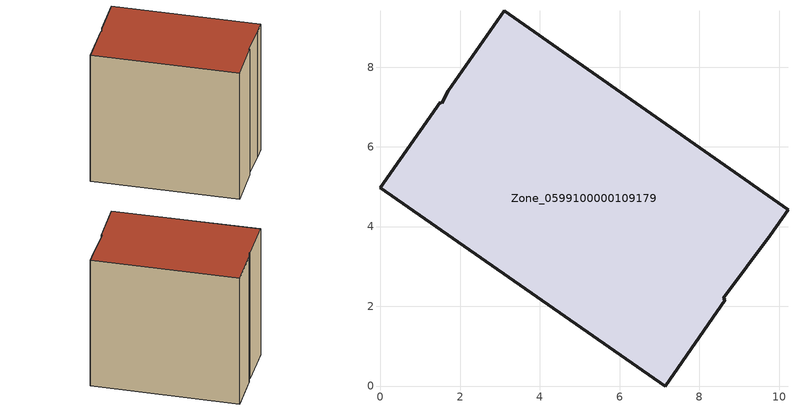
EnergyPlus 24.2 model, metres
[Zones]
Zone_0599100000109179
 floor ground (C_G): 8.59,2.2 8.65,2.16 7.14,0 0,4.98 1.5,7.12 1.54,7.1 1.7,7.41 3.1,9.41 10.22,4.42 9.78,3.78 z0
 wall outside (C_F): 1.5,7.12 0,4.98 7.14,0 8.65,2.16 8.59,2.2 9.78,3.78 10.22,4.42 3.1,9.41 1.7,7.41 1.54,7.1 1.5,7.12 z0:8.45
 roof outside (C_R): 8.65,2.16 8.59,2.2 9.78,3.78 10.22,4.42 3.1,9.41 1.7,7.41 1.54,7.1 1.5,7.12 0,4.98 7.14,0 z8.45
[BUILDING]
Pand.0599100000109179: North Axis=0; Terrain=City; Loads Convergence Tolerance Value=0.04; Temperature Convergence Tolerance Value=0.4; Solar Distribution=FullExterior; Maximum Number of Warmup Days=25; Minimum Number of Warmup Days=1
[Site:Location]
Rotterdam.The.Hague.AP_ZH_NLD Design_Conditions: Latitude=51.96; Longitude=4.45; Time Zone=1; Elevation=-4.5
[SITE:GROUNDTEMPERATURE:BUILDINGSURFACE]
18, 18, 18, 18, 18, 18, 18, 18, 18, 18, 18, 18
[MATERIAL] Thermal Absorptance=0.9; Solar Absorptance=0.7; Visible Absorptance=0.7
Name | Roughness | Thickness | Conductivity | Density | Specific Heat
G.TI.1975-1991 | MediumSmooth | 0.15 | 0.288461 | 540 | 1210
F.TI.1975-1991 | Rough | 0.3 | 0.230769 | 1920 | 840
R.TI.1975-1991 | MediumRough | 0.2 | 0.153846 | 1500 | 1000
[CONSTRUCTION]
C_G: G.TI.1975-1991
C_F: F.TI.1975-1991
C_R: R.TI.1975-1991
[ZONE]
Zone_0599100000109179: Type=1; Multiplier=1; Ceiling Height=Autocalculate; Volume=Autocalculate; Floor Area=autocalculate; Part of Total Floor Area=Yes
[ZONEINFILTRATION:DESIGNFLOWRATE]
Infil_Zone_0599100000109179: Zone or ZoneList or Space or SpaceList=Zone_0599100000109179; Schedule=AlwaysOn; Design Flow Rate Calculation Method=Flow/Area; Flow Rate per Floor Area=0.003; Constant Term Coefficient=1; Temperature Term Coefficient=0; Velocity Term Coefficient=0; Velocity Squared Term Coefficient=0
[HVACTEMPLATE:ZONE:IDEALLOADSAIRSYSTEM]
Zone_0599100000109179: Maximum Heating Supply Air Temperature=50; Minimum Cooling Supply Air Temperature=13; Maximum Heating Supply Air Humidity Ratio=0.0156; Minimum Cooling Supply Air Humidity Ratio=0.0077; Heating Limit=NoLimit; Cooling Limit=NoLimit; Dehumidification Control Type=ConstantSensibleHeatRatio; Cooling Sensible Heat Ratio=0.7; Dehumidification Setpoint=60; Humidification Control Type=None; Humidification Setpoint=30; Outdoor Air Method=None; Outdoor Air Flow Rate per Person=0.00944; Outdoor Air Flow Rate per Zone Floor Area=0; Outdoor Air Flow Rate per Zone=0; Demand Controlled Ventilation Type=None; Outdoor Air Economizer Type=NoEconomizer; Heat Recovery Type=None; Sensible Heat Recovery Effectiveness=0.7; Latent Heat Recovery Effectiveness=0.65
[ZONECONTROL:THERMOSTAT]
ThermostatControl_Zone_0599100000109179: Zone or ZoneList=Zone_0599100000109179; Control Type Schedule=DualSetpointControlType; Control 1=Thermostat_Zone_0599100000109179; Temperature Difference Between Cutout And Setpoint=0
[THERMOSTATSETPOINT:DUALSETPOINT]
Thermostat_Zone_0599100000109179: Heating Setpoint Temperature Schedule=HeatingSetpoint_Zone_0599100000109179; Cooling Setpoint Temperature Schedule=CoolingSetpoint_Zone_0599100000109179
[SCHEDULE:COMPACT]
HeatingSetpoint_Zone_0599100000109179: Through: 12/31, For: AllDays, Until: 24:00, 21
CoolingSetpoint_Zone_0599100000109179: Through: 12/31, For: AllDays, Until: 24:00, 24
DualSetpointControlType: Through: 12/31, For: AllDays, Until: 24:00, 4
AlwaysOn: Through: 12/31, For: AllDays, Until: 24:00, 1
